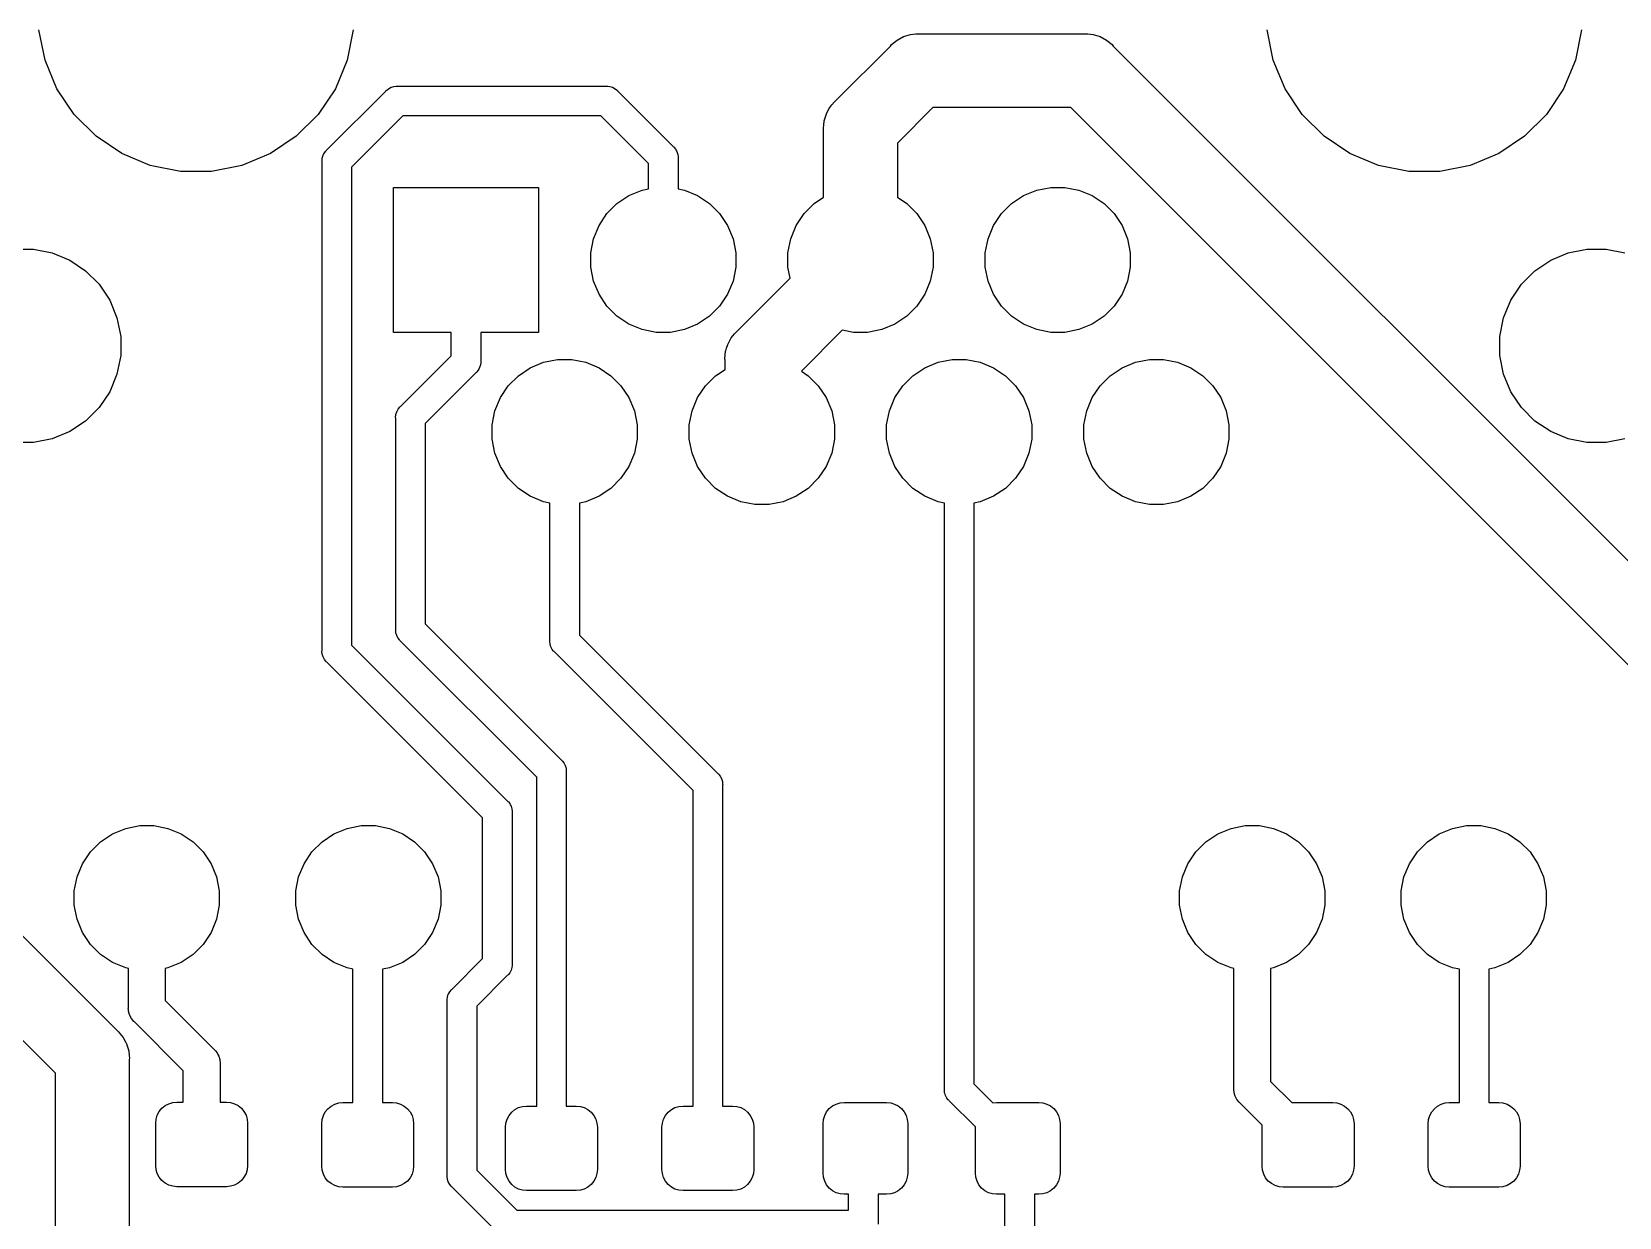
# Model space of a CAD drawing. Extents: x -66 to 211, y -177 to 13.
# Drawn here: x 104.25 to 120.66, y -11.37 to 0.89 of the extents above; entities that cross this region are included whole.
import ezdxf

# ---------------------------------------------------------------- set-up
doc = ezdxf.new("R2010")
doc.units = 0
doc.layers.add('BLACK', color=7, linetype='CONTINUOUS')

msp = doc.modelspace()

# ---------------------------------------------------------------- linework, layer by layer
at = {"layer": 'BLACK', "linetype": 'CONTINUOUS'}
for p, q in [((104.385, 0.60081), (104.322, 0.91475)), ((107.572, 0.91475), (107.51, 0.60081)), ((113.196, 0.80854), (113.262, 0.84392)), ((113.262, 0.84392), (113.334, 0.86571)), ((113.334, 0.86571), (113.39, 0.87122)), ((113.39, 0.87122), (113.408, 0.87306)), ((113.39, 0.87122), (113.39, 0.87122)), ((113.408, 0.87306), (113.427, 0.87122)), ((113.427, 0.87122), (115.13, 0.87122)), ((115.13, 0.87122), (115.148, 0.87306)), ((115.148, 0.87306), (115.167, 0.87122)), ((115.167, 0.87122), (115.167, 0.87122)), ((115.167, 0.87122), (115.223, 0.86571)), ((115.223, 0.86571), (115.295, 0.84392)), ((115.295, 0.84392), (115.361, 0.80854)), ((117.085, 0.60081), (117.022, 0.91475)), ((120.272, 0.91475), (120.21, 0.60081)), ((112.561, 0.18181), (113.126, 0.74639)), ((113.126, 0.74639), (113.138, 0.76093)), ((113.138, 0.76093), (113.169, 0.7869)), ((113.169, 0.7869), (113.196, 0.80854)), ((115.361, 0.80854), (115.419, 0.76093)), ((115.419, 0.76093), (115.431, 0.74639)), ((115.431, 0.74639), (122.148, -5.97084)), ((104.507, 0.30507), (104.385, 0.60081)), ((107.51, 0.60081), (107.387, 0.30507)), ((117.207, 0.30507), (117.085, 0.60081)), ((120.21, 0.60081), (120.087, 0.30507)), ((107.991, 0.32799), (108.014, 0.3302)), ((108.014, 0.3302), (108.021, 0.33094)), ((108.014, 0.3302), (108.014, 0.3302)), ((108.021, 0.33094), (108.029, 0.3302)), ((108.029, 0.3302), (110.188, 0.3302)), ((110.188, 0.3302), (110.195, 0.33094)), ((110.195, 0.33094), (110.203, 0.3302)), ((110.203, 0.3302), (110.203, 0.3302)), ((110.203, 0.3302), (110.225, 0.32799)), ((104.685, 0.03892), (104.507, 0.30507)), ((107.387, 0.30507), (107.21, 0.03892)), ((107.299, -0.32891), (107.908, 0.28028)), ((107.908, 0.28028), (107.913, 0.28608)), ((107.913, 0.28608), (107.919, 0.29085)), ((107.919, 0.29085), (107.936, 0.30513)), ((107.919, 0.29085), (107.919, 0.29085)), ((107.936, 0.30513), (107.963, 0.31928)), ((107.963, 0.31928), (107.969, 0.32125)), ((107.969, 0.32125), (107.991, 0.32799)), ((110.225, 0.32799), (110.254, 0.31928)), ((110.254, 0.31928), (110.28, 0.30513)), ((110.28, 0.30513), (110.303, 0.28608)), ((110.303, 0.28608), (110.308, 0.28027)), ((110.308, 0.28027), (110.88, -0.29149)), ((112.52, 0.13716), (112.547, 0.16987)), ((112.547, 0.16987), (112.561, 0.18181)), ((117.385, 0.03892), (117.207, 0.30507)), ((120.087, 0.30507), (119.91, 0.03892)), ((104.912, -0.18742), (104.685, 0.03892)), ((107.21, 0.03892), (106.983, -0.18742)), ((108.084, 0.0254), (107.554, -0.50509)), ((110.132, 0.0254), (108.084, 0.0254)), ((110.625, -0.46767), (110.132, 0.0254)), ((112.442, -0.02615), (112.464, 0.04567)), ((112.464, 0.04567), (112.491, 0.09728)), ((112.491, 0.09728), (112.499, 0.11186)), ((112.499, 0.11186), (112.52, 0.13716)), ((113.566, 0.10922), (113.198, -0.25865)), ((114.991, 0.10922), (113.566, 0.10922)), ((121.511, -6.41129), (114.991, 0.10922)), ((117.612, -0.18742), (117.385, 0.03892)), ((119.91, 0.03892), (119.683, -0.18742)), ((112.435, -0.10084), (112.437, -0.07384)), ((112.436, -0.11955), (112.435, -0.10084)), ((112.436, -0.81776), (112.436, -0.11955)), ((112.437, -0.07384), (112.442, -0.02615)), ((105.178, -0.36526), (104.912, -0.18742)), ((106.983, -0.18742), (106.717, -0.36526)), ((110.88, -0.29149), (110.886, -0.29626)), ((110.886, -0.29626), (110.89, -0.30207)), ((110.89, -0.30207), (110.89, -0.30207)), ((110.89, -0.30207), (110.905, -0.31946)), ((110.905, -0.31946), (110.909, -0.32784)), ((110.909, -0.32784), (110.919, -0.34594)), ((113.198, -0.25865), (113.198, -0.81776)), ((117.878, -0.36526), (117.612, -0.18742)), ((119.683, -0.18742), (119.417, -0.36526)), ((105.473, -0.48775), (105.178, -0.36526)), ((105.787, -0.5502), (105.473, -0.48775)), ((106.421, -0.48775), (106.107, -0.5502)), ((106.717, -0.36526), (106.421, -0.48775)), ((107.248, -0.44196), (107.249, -0.43449)), ((107.249, -0.44943), (107.248, -0.44196)), ((107.249, -0.43448), (107.251, -0.41208)), ((107.249, -0.43449), (107.249, -0.43448)), ((107.249, -5.50432), (107.249, -0.44943)), ((107.251, -0.41208), (107.26, -0.38336)), ((107.26, -0.38336), (107.265, -0.37466)), ((107.265, -0.37466), (107.274, -0.35688)), ((107.274, -0.35688), (107.288, -0.33949)), ((107.288, -0.33949), (107.293, -0.33368)), ((107.288, -0.33949), (107.288, -0.33949)), ((107.293, -0.33368), (107.299, -0.32891)), ((110.625, -0.73082), (110.625, -0.46767)), ((110.919, -0.34594), (110.928, -0.37466)), ((110.928, -0.37466), (110.93, -0.39706)), ((110.93, -0.39706), (110.93, -0.39707)), ((110.93, -0.39707), (110.931, -0.40454)), ((110.931, -0.40454), (110.93, -0.41201)), ((110.93, -0.41201), (110.93, -0.73082)), ((118.173, -0.48775), (117.878, -0.36526)), ((118.487, -0.5502), (118.173, -0.48775)), ((119.121, -0.48775), (118.807, -0.5502)), ((119.417, -0.36526), (119.121, -0.48775)), ((106.107, -0.5502), (105.787, -0.5502)), ((107.554, -0.50509), (107.554, -5.44867)), ((118.807, -0.5502), (118.487, -0.5502)), ((107.987, -2.2152), (107.987, -0.7152)), ((107.987, -0.7152), (109.487, -0.7152)), ((109.487, -0.7152), (109.487, -2.2152)), ((110.299, -0.88264), (110.422, -0.80056)), ((110.422, -0.80056), (110.559, -0.74402)), ((110.559, -0.74402), (110.625, -0.73082)), ((110.93, -0.73082), (110.996, -0.74402)), ((110.996, -0.74402), (111.133, -0.80056)), ((111.133, -0.80056), (111.255, -0.88264)), ((112.339, -0.88264), (112.436, -0.81776)), ((113.198, -0.81776), (113.295, -0.88264)), ((114.379, -0.88264), (114.502, -0.80056)), ((114.502, -0.80056), (114.639, -0.74402)), ((114.639, -0.74402), (114.784, -0.7152)), ((114.784, -0.7152), (114.931, -0.7152)), ((114.931, -0.7152), (115.076, -0.74402)), ((115.076, -0.74402), (115.213, -0.80056)), ((115.213, -0.80056), (115.335, -0.88264)), ((110.195, -0.9871), (110.299, -0.88264)), ((111.255, -0.88264), (111.36, -0.9871)), ((112.235, -0.9871), (112.339, -0.88264)), ((113.295, -0.88264), (113.4, -0.9871)), ((114.275, -0.9871), (114.379, -0.88264)), ((115.335, -0.88264), (115.44, -0.9871)), ((110.056, -1.24643), (110.113, -1.10994)), ((110.113, -1.10994), (110.195, -0.9871)), ((111.36, -0.9871), (111.442, -1.10994)), ((111.442, -1.10994), (111.499, -1.24643)), ((112.096, -1.24643), (112.153, -1.10994)), ((112.153, -1.10994), (112.235, -0.9871)), ((113.4, -0.9871), (113.482, -1.10994)), ((113.482, -1.10994), (113.539, -1.24643)), ((114.136, -1.24643), (114.193, -1.10994)), ((114.193, -1.10994), (114.275, -0.9871)), ((115.44, -0.9871), (115.522, -1.10994)), ((115.522, -1.10994), (115.579, -1.24643)), ((110.027, -1.39133), (110.056, -1.24643)), ((111.499, -1.24643), (111.527, -1.39133)), ((112.067, -1.39133), (112.096, -1.24643)), ((113.539, -1.24643), (113.567, -1.39133)), ((114.107, -1.39133), (114.136, -1.24643)), ((115.579, -1.24643), (115.607, -1.39133)), ((104.069, -1.3552), (104.266, -1.3552)), ((104.266, -1.3552), (104.459, -1.39363)), ((104.459, -1.39363), (104.641, -1.46901)), ((104.641, -1.46901), (104.805, -1.57845)), ((110.027, -1.53907), (110.027, -1.39133)), ((111.527, -1.39133), (111.527, -1.53907)), ((112.067, -1.53907), (112.067, -1.39133)), ((113.567, -1.39133), (113.567, -1.53907)), ((114.107, -1.53907), (114.107, -1.39133)), ((115.607, -1.39133), (115.607, -1.53907)), ((119.79, -1.57845), (119.954, -1.46901)), ((119.954, -1.46901), (120.136, -1.39363)), ((120.136, -1.39363), (120.329, -1.3552)), ((120.329, -1.3552), (120.526, -1.3552)), ((120.526, -1.3552), (120.719, -1.39363)), ((104.805, -1.57845), (104.944, -1.71774)), ((110.056, -1.68397), (110.027, -1.53907)), ((111.527, -1.53907), (111.499, -1.68397)), ((112.09, -1.6536), (112.067, -1.53907)), ((113.567, -1.53907), (113.539, -1.68397)), ((114.136, -1.68397), (114.107, -1.53907)), ((115.607, -1.53907), (115.579, -1.68397)), ((119.651, -1.71774), (119.79, -1.57845)), ((104.944, -1.71774), (105.054, -1.88152)), ((110.113, -1.82046), (110.056, -1.68397)), ((111.499, -1.68397), (111.442, -1.82046)), ((111.541, -2.20256), (112.09, -1.6536)), ((113.539, -1.68397), (113.482, -1.82046)), ((114.193, -1.82046), (114.136, -1.68397)), ((115.579, -1.68397), (115.522, -1.82046)), ((119.541, -1.88152), (119.651, -1.71774)), ((105.054, -1.88152), (105.129, -2.06351)), ((110.195, -1.9433), (110.113, -1.82046)), ((110.299, -2.04776), (110.195, -1.9433)), ((111.36, -1.9433), (111.255, -2.04776)), ((111.442, -1.82046), (111.36, -1.9433)), ((113.4, -1.9433), (113.295, -2.04776)), ((113.482, -1.82046), (113.4, -1.9433)), ((114.275, -1.9433), (114.193, -1.82046)), ((114.379, -2.04776), (114.275, -1.9433)), ((115.44, -1.9433), (115.335, -2.04776)), ((115.522, -1.82046), (115.44, -1.9433)), ((119.466, -2.06351), (119.541, -1.88152)), ((105.129, -2.06351), (105.167, -2.25671)), ((110.422, -2.12984), (110.299, -2.04776)), ((110.559, -2.18638), (110.422, -2.12984)), ((111.133, -2.12984), (110.996, -2.18638)), ((111.255, -2.04776), (111.133, -2.12984)), ((113.173, -2.12984), (113.036, -2.18638)), ((113.295, -2.04776), (113.173, -2.12984)), ((114.502, -2.12984), (114.379, -2.04776)), ((114.639, -2.18638), (114.502, -2.12984)), ((115.213, -2.12984), (115.076, -2.18638)), ((115.335, -2.04776), (115.213, -2.12984)), ((119.427, -2.25671), (119.466, -2.06351)), ((105.167, -2.25671), (105.167, -2.45369)), ((108.585, -2.2152), (107.987, -2.2152)), ((108.585, -2.45687), (108.585, -2.2152)), ((109.487, -2.2152), (108.89, -2.2152)), ((108.89, -2.2152), (108.89, -2.51253)), ((110.704, -2.2152), (110.559, -2.18638)), ((110.851, -2.2152), (110.704, -2.2152)), ((110.996, -2.18638), (110.851, -2.2152)), ((111.444, -2.33869), (111.479, -2.2725)), ((111.479, -2.2725), (111.515, -2.22903)), ((111.515, -2.22903), (111.527, -2.21449)), ((111.527, -2.21449), (111.541, -2.20256)), ((112.629, -2.19242), (112.206, -2.61589)), ((112.744, -2.2152), (112.629, -2.19242)), ((112.891, -2.2152), (112.744, -2.2152)), ((113.036, -2.18638), (112.891, -2.2152)), ((114.784, -2.2152), (114.639, -2.18638)), ((114.931, -2.2152), (114.784, -2.2152)), ((115.076, -2.18638), (114.931, -2.2152)), ((119.427, -2.45369), (119.427, -2.25671)), ((105.167, -2.45369), (105.129, -2.64689)), ((108.061, -2.98099), (108.585, -2.45687)), ((111.415, -2.4852), (111.422, -2.41051)), ((111.422, -2.41051), (111.423, -2.40695)), ((111.423, -2.40695), (111.432, -2.37852)), ((111.432, -2.37852), (111.444, -2.33869)), ((119.466, -2.64689), (119.427, -2.45369)), ((108.85, -2.62247), (108.846, -2.62828)), ((108.865, -2.60508), (108.85, -2.62247)), ((108.87, -2.59586), (108.865, -2.60508)), ((108.879, -2.5786), (108.87, -2.59586)), ((108.888, -2.54988), (108.879, -2.5786)), ((108.89, -2.52748), (108.888, -2.54988)), ((108.89, -2.51253), (108.891, -2.52)), ((108.891, -2.52), (108.89, -2.52747)), ((108.89, -2.52747), (108.89, -2.52748)), ((109.279, -2.66264), (109.402, -2.58056)), ((109.402, -2.58056), (109.539, -2.52402)), ((109.539, -2.52402), (109.684, -2.4952)), ((109.684, -2.4952), (109.831, -2.4952)), ((109.831, -2.4952), (109.976, -2.52402)), ((109.976, -2.52402), (110.113, -2.58056)), ((110.113, -2.58056), (110.235, -2.66264)), ((111.319, -2.66264), (111.416, -2.59776)), ((111.416, -2.50392), (111.415, -2.4852)), ((111.416, -2.59776), (111.416, -2.50392)), ((112.206, -2.61589), (112.275, -2.66264)), ((113.359, -2.66264), (113.482, -2.58056)), ((113.482, -2.58056), (113.619, -2.52402)), ((113.619, -2.52402), (113.764, -2.4952)), ((113.764, -2.4952), (113.911, -2.4952)), ((113.911, -2.4952), (114.056, -2.52402)), ((114.056, -2.52402), (114.193, -2.58056)), ((114.193, -2.58056), (114.315, -2.66264)), ((115.399, -2.66264), (115.522, -2.58056)), ((115.522, -2.58056), (115.659, -2.52402)), ((115.659, -2.52402), (115.804, -2.4952)), ((115.804, -2.4952), (115.951, -2.4952)), ((115.951, -2.4952), (116.096, -2.52402)), ((116.096, -2.52402), (116.233, -2.58056)), ((116.233, -2.58056), (116.355, -2.66264)), ((105.129, -2.64689), (105.054, -2.82888)), ((108.84, -2.63305), (108.316, -3.15717)), ((108.846, -2.62828), (108.84, -2.63305)), ((109.093, -2.88994), (109.175, -2.7671)), ((109.175, -2.7671), (109.279, -2.66264)), ((110.235, -2.66264), (110.34, -2.7671)), ((110.34, -2.7671), (110.422, -2.88994)), ((111.133, -2.88994), (111.215, -2.7671)), ((111.215, -2.7671), (111.319, -2.66264)), ((112.275, -2.66264), (112.38, -2.7671)), ((112.38, -2.7671), (112.462, -2.88994)), ((113.173, -2.88994), (113.255, -2.7671)), ((113.255, -2.7671), (113.359, -2.66264)), ((114.315, -2.66264), (114.42, -2.7671)), ((114.42, -2.7671), (114.502, -2.88994)), ((115.213, -2.88994), (115.295, -2.7671)), ((115.295, -2.7671), (115.399, -2.66264)), ((116.355, -2.66264), (116.46, -2.7671)), ((116.46, -2.7671), (116.542, -2.88994)), ((119.541, -2.82888), (119.466, -2.64689)), ((105.054, -2.82888), (104.944, -2.99266)), ((109.036, -3.02643), (109.093, -2.88994)), ((110.422, -2.88994), (110.479, -3.02643)), ((111.076, -3.02643), (111.133, -2.88994)), ((112.462, -2.88994), (112.519, -3.02643)), ((113.116, -3.02643), (113.173, -2.88994)), ((114.502, -2.88994), (114.559, -3.02643)), ((115.156, -3.02643), (115.213, -2.88994)), ((116.542, -2.88994), (116.599, -3.02643)), ((119.651, -2.99266), (119.541, -2.82888)), ((104.944, -2.99266), (104.805, -3.13195)), ((108.01, -3.09404), (108.013, -3.06417)), ((108.011, -3.10152), (108.01, -3.09404)), ((108.011, -5.28589), (108.011, -3.10152)), ((108.013, -3.06417), (108.022, -3.03544)), ((108.022, -3.03544), (108.036, -3.00896)), ((108.036, -3.00896), (108.05, -2.99157)), ((108.05, -2.99156), (108.055, -2.98576)), ((108.05, -2.99157), (108.05, -2.99156)), ((108.055, -2.98576), (108.061, -2.98099)), ((109.007, -3.17133), (109.036, -3.02643)), ((110.479, -3.02643), (110.507, -3.17133)), ((111.047, -3.17133), (111.076, -3.02643)), ((112.519, -3.02643), (112.547, -3.17133)), ((113.087, -3.17133), (113.116, -3.02643)), ((114.559, -3.02643), (114.587, -3.17133)), ((115.127, -3.17133), (115.156, -3.02643)), ((116.599, -3.02643), (116.627, -3.17133)), ((119.79, -3.13195), (119.651, -2.99266)), ((104.641, -3.24139), (104.459, -3.31677)), ((104.805, -3.13195), (104.641, -3.24139)), ((108.316, -3.15717), (108.316, -5.23023)), ((109.007, -3.31907), (109.007, -3.17133)), ((110.507, -3.17133), (110.507, -3.31907)), ((111.047, -3.31907), (111.047, -3.17133)), ((112.547, -3.17133), (112.547, -3.31907)), ((113.087, -3.31907), (113.087, -3.17133)), ((114.587, -3.17133), (114.587, -3.31907)), ((115.127, -3.31907), (115.127, -3.17133)), ((116.627, -3.17133), (116.627, -3.31907)), ((119.954, -3.24139), (119.79, -3.13195)), ((120.136, -3.31677), (119.954, -3.24139)), ((104.266, -3.3552), (104.069, -3.3552)), ((104.459, -3.31677), (104.266, -3.3552)), ((109.036, -3.46397), (109.007, -3.31907)), ((110.507, -3.31907), (110.479, -3.46397)), ((111.076, -3.46397), (111.047, -3.31907)), ((112.547, -3.31907), (112.519, -3.46397)), ((113.116, -3.46397), (113.087, -3.31907)), ((114.587, -3.31907), (114.559, -3.46397)), ((115.156, -3.46397), (115.127, -3.31907)), ((116.627, -3.31907), (116.599, -3.46397)), ((120.329, -3.3552), (120.136, -3.31677)), ((120.526, -3.3552), (120.329, -3.3552)), ((120.719, -3.31677), (120.526, -3.3552)), ((109.093, -3.60046), (109.036, -3.46397)), ((109.175, -3.7233), (109.093, -3.60046)), ((110.422, -3.60046), (110.34, -3.7233)), ((110.479, -3.46397), (110.422, -3.60046)), ((111.133, -3.60046), (111.076, -3.46397)), ((111.215, -3.7233), (111.133, -3.60046)), ((112.462, -3.60046), (112.38, -3.7233)), ((112.519, -3.46397), (112.462, -3.60046)), ((113.173, -3.60046), (113.116, -3.46397)), ((113.255, -3.7233), (113.173, -3.60046)), ((114.502, -3.60046), (114.42, -3.7233)), ((114.559, -3.46397), (114.502, -3.60046)), ((115.213, -3.60046), (115.156, -3.46397)), ((115.295, -3.7233), (115.213, -3.60046)), ((116.542, -3.60046), (116.46, -3.7233)), ((116.599, -3.46397), (116.542, -3.60046)), ((109.279, -3.82776), (109.175, -3.7233)), ((110.34, -3.7233), (110.235, -3.82776)), ((111.319, -3.82776), (111.215, -3.7233)), ((112.38, -3.7233), (112.275, -3.82776)), ((113.359, -3.82776), (113.255, -3.7233)), ((114.42, -3.7233), (114.315, -3.82776)), ((115.399, -3.82776), (115.295, -3.7233)), ((116.46, -3.7233), (116.355, -3.82776)), ((109.402, -3.90984), (109.279, -3.82776)), ((109.539, -3.96638), (109.402, -3.90984)), ((110.113, -3.90984), (109.976, -3.96638)), ((110.235, -3.82776), (110.113, -3.90984)), ((111.442, -3.90984), (111.319, -3.82776)), ((111.579, -3.96638), (111.442, -3.90984)), ((112.153, -3.90984), (112.016, -3.96638)), ((112.275, -3.82776), (112.153, -3.90984)), ((113.482, -3.90984), (113.359, -3.82776)), ((113.619, -3.96638), (113.482, -3.90984)), ((114.193, -3.90984), (114.056, -3.96638)), ((114.315, -3.82776), (114.193, -3.90984)), ((115.522, -3.90984), (115.399, -3.82776)), ((115.659, -3.96638), (115.522, -3.90984)), ((116.233, -3.90984), (116.096, -3.96638)), ((116.355, -3.82776), (116.233, -3.90984)), ((109.605, -3.97958), (109.539, -3.96638)), ((109.605, -5.39994), (109.605, -3.97958)), ((109.976, -3.96638), (109.91, -3.97958)), ((109.91, -3.97958), (109.91, -5.3443)), ((111.724, -3.9952), (111.579, -3.96638)), ((111.871, -3.9952), (111.724, -3.9952)), ((112.016, -3.96638), (111.871, -3.9952)), ((113.685, -3.97958), (113.619, -3.96638)), ((113.685, -10.0402), (113.685, -3.97958)), ((114.056, -3.96638), (113.99, -3.97958)), ((113.99, -3.97958), (113.99, -9.98459)), ((115.804, -3.9952), (115.659, -3.96638)), ((115.951, -3.9952), (115.804, -3.9952)), ((116.096, -3.96638), (115.951, -3.9952)), ((108.316, -5.23023), (109.724, -6.63827)), ((108.01, -5.29336), (108.011, -5.28589)), ((108.011, -5.30083), (108.01, -5.29336)), ((108.011, -5.30084), (108.011, -5.30083)), ((108.013, -5.32323), (108.011, -5.30084)), ((108.021, -5.34882), (108.013, -5.32323)), ((108.022, -5.35196), (108.021, -5.34882)), ((108.036, -5.37844), (108.022, -5.35196)), ((108.05, -5.39583), (108.036, -5.37844)), ((108.055, -5.40164), (108.05, -5.39583)), ((108.05, -5.39583), (108.05, -5.39583)), ((108.061, -5.40641), (108.055, -5.40164)), ((109.469, -6.81445), (108.061, -5.40641)), ((109.604, -5.40743), (109.605, -5.39994)), ((109.605, -5.41491), (109.604, -5.40743)), ((109.607, -5.43484), (109.605, -5.41491)), ((109.91, -5.3443), (111.341, -6.77543)), ((107.248, -5.5118), (107.249, -5.50432)), ((107.251, -5.54167), (107.248, -5.5118)), ((107.26, -5.5704), (107.251, -5.54167)), ((107.274, -5.59688), (107.26, -5.5704)), ((107.554, -5.44867), (109.165, -7.05991)), ((109.607, -5.4373), (109.607, -5.43484)), ((109.616, -5.46603), (109.607, -5.4373)), ((109.63, -5.4925), (109.616, -5.46603)), ((109.644, -5.5099), (109.63, -5.4925)), ((109.649, -5.51571), (109.644, -5.5099)), ((109.644, -5.5099), (109.644, -5.5099)), ((109.655, -5.52048), (109.649, -5.51571)), ((111.086, -6.95161), (109.655, -5.52048)), ((107.288, -5.61427), (107.274, -5.59688)), ((107.288, -5.61428), (107.288, -5.61427)), ((107.293, -5.62008), (107.288, -5.61428)), ((107.299, -5.62485), (107.293, -5.62008)), ((108.91, -7.23609), (107.299, -5.62485)), ((101.535, -5.83983), (105.13, -9.4354)), ((104.493, -9.87586), (101.094, -6.477)), ((109.724, -6.63827), (109.73, -6.64304)), ((109.73, -6.64304), (109.734, -6.64885)), ((109.734, -6.64885), (109.734, -6.64885)), ((109.734, -6.64885), (109.749, -6.66624)), ((109.749, -6.66624), (109.763, -6.69272)), ((109.763, -6.69272), (109.772, -6.72144)), ((109.772, -6.72144), (109.774, -6.74384)), ((109.469, -10.2151), (109.469, -6.81445)), ((109.774, -6.74384), (109.774, -6.74385)), ((109.774, -6.74385), (109.774, -6.75132)), ((109.774, -6.75132), (109.774, -6.75879)), ((109.774, -6.75879), (109.774, -10.2151)), ((111.341, -6.77543), (111.347, -6.7802)), ((111.347, -6.7802), (111.352, -6.78601)), ((111.352, -6.78601), (111.352, -6.78601)), ((111.352, -6.78601), (111.366, -6.8034)), ((111.366, -6.8034), (111.366, -6.8034)), ((111.366, -6.8034), (111.38, -6.82988)), ((111.38, -6.82988), (111.389, -6.8586)), ((111.389, -6.8586), (111.391, -6.881)), ((111.391, -6.881), (111.391, -6.88101)), ((111.391, -6.88101), (111.392, -6.88848)), ((111.392, -6.88848), (111.391, -6.89595)), ((111.086, -10.2151), (111.086, -6.95161)), ((111.391, -6.89595), (111.391, -10.2151)), ((109.165, -7.05991), (109.171, -7.06468)), ((109.171, -7.06468), (109.176, -7.07048)), ((109.176, -7.07048), (109.176, -7.07049)), ((109.176, -7.07049), (109.19, -7.08788)), ((109.19, -7.08788), (109.196, -7.1)), ((109.196, -7.1), (109.204, -7.11436)), ((109.204, -7.11436), (109.213, -7.14308)), ((109.213, -7.14308), (109.215, -7.16548)), ((109.215, -7.16548), (109.215, -7.16548)), ((109.215, -7.16548), (109.216, -7.17296)), ((109.216, -7.17296), (109.215, -7.18043)), ((109.215, -7.18043), (109.215, -8.74537)), ((105.082, -7.40056), (105.219, -7.34402)), ((105.219, -7.34402), (105.364, -7.3152)), ((105.364, -7.3152), (105.511, -7.3152)), ((105.511, -7.3152), (105.656, -7.34402)), ((105.656, -7.34402), (105.793, -7.40056)), ((107.372, -7.40056), (107.509, -7.34402)), ((107.509, -7.34402), (107.654, -7.3152)), ((107.654, -7.3152), (107.801, -7.3152)), ((107.801, -7.3152), (107.946, -7.34402)), ((107.946, -7.34402), (108.083, -7.40056)), ((108.91, -8.68971), (108.91, -7.23609)), ((116.512, -7.40056), (116.649, -7.34402)), ((116.649, -7.34402), (116.794, -7.3152)), ((116.794, -7.3152), (116.941, -7.3152)), ((116.941, -7.3152), (117.086, -7.34402)), ((117.086, -7.34402), (117.223, -7.40056)), ((118.802, -7.40056), (118.939, -7.34402)), ((118.939, -7.34402), (119.084, -7.3152)), ((119.084, -7.3152), (119.231, -7.3152)), ((119.231, -7.3152), (119.376, -7.34402)), ((119.376, -7.34402), (119.513, -7.40056)), ((104.855, -7.5871), (104.959, -7.48264)), ((104.959, -7.48264), (105.082, -7.40056)), ((105.793, -7.40056), (105.915, -7.48264)), ((105.915, -7.48264), (106.02, -7.5871)), ((107.145, -7.5871), (107.249, -7.48264)), ((107.249, -7.48264), (107.372, -7.40056)), ((108.083, -7.40056), (108.205, -7.48264)), ((108.205, -7.48264), (108.31, -7.5871)), ((116.285, -7.5871), (116.389, -7.48264)), ((116.389, -7.48264), (116.512, -7.40056)), ((117.223, -7.40056), (117.345, -7.48264)), ((117.345, -7.48264), (117.45, -7.5871)), ((118.575, -7.5871), (118.679, -7.48264)), ((118.679, -7.48264), (118.802, -7.40056)), ((119.513, -7.40056), (119.635, -7.48264)), ((119.635, -7.48264), (119.74, -7.5871)), ((104.716, -7.84643), (104.773, -7.70994)), ((104.773, -7.70994), (104.855, -7.5871)), ((106.02, -7.5871), (106.102, -7.70994)), ((106.102, -7.70994), (106.159, -7.84643)), ((107.006, -7.84643), (107.063, -7.70994)), ((107.063, -7.70994), (107.145, -7.5871)), ((108.31, -7.5871), (108.392, -7.70994)), ((108.392, -7.70994), (108.449, -7.84643)), ((116.146, -7.84643), (116.203, -7.70994)), ((116.203, -7.70994), (116.285, -7.5871)), ((117.45, -7.5871), (117.532, -7.70994)), ((117.532, -7.70994), (117.589, -7.84643)), ((118.436, -7.84643), (118.493, -7.70994)), ((118.493, -7.70994), (118.575, -7.5871)), ((119.74, -7.5871), (119.822, -7.70994)), ((119.822, -7.70994), (119.879, -7.84643)), ((104.687, -7.99133), (104.716, -7.84643)), ((106.159, -7.84643), (106.187, -7.99133)), ((106.977, -7.99133), (107.006, -7.84643)), ((108.449, -7.84643), (108.477, -7.99133)), ((116.117, -7.99133), (116.146, -7.84643)), ((117.589, -7.84643), (117.617, -7.99133)), ((118.407, -7.99133), (118.436, -7.84643)), ((119.879, -7.84643), (119.907, -7.99133)), ((104.687, -8.13907), (104.687, -7.99133)), ((106.187, -7.99133), (106.187, -8.13907)), ((106.977, -8.13907), (106.977, -7.99133)), ((108.477, -7.99133), (108.477, -8.13907)), ((116.117, -8.13907), (116.117, -7.99133)), ((117.617, -7.99133), (117.617, -8.13907)), ((118.407, -8.13907), (118.407, -7.99133)), ((119.907, -7.99133), (119.907, -8.13907)), ((104.716, -8.28397), (104.687, -8.13907)), ((106.187, -8.13907), (106.159, -8.28397)), ((107.006, -8.28397), (106.977, -8.13907)), ((108.477, -8.13907), (108.449, -8.28397)), ((116.146, -8.28397), (116.117, -8.13907)), ((117.617, -8.13907), (117.589, -8.28397)), ((118.436, -8.28397), (118.407, -8.13907)), ((119.907, -8.13907), (119.879, -8.28397)), ((104.773, -8.42046), (104.716, -8.28397)), ((106.159, -8.28397), (106.102, -8.42046)), ((107.063, -8.42046), (107.006, -8.28397)), ((108.449, -8.28397), (108.392, -8.42046)), ((116.203, -8.42046), (116.146, -8.28397)), ((117.589, -8.28397), (117.532, -8.42046)), ((118.493, -8.42046), (118.436, -8.28397)), ((119.879, -8.28397), (119.822, -8.42046)), ((104.855, -8.5433), (104.773, -8.42046)), ((106.102, -8.42046), (106.02, -8.5433)), ((107.145, -8.5433), (107.063, -8.42046)), ((108.392, -8.42046), (108.31, -8.5433)), ((116.285, -8.5433), (116.203, -8.42046)), ((117.532, -8.42046), (117.45, -8.5433)), ((118.575, -8.5433), (118.493, -8.42046)), ((119.822, -8.42046), (119.74, -8.5433)), ((104.959, -8.64776), (104.855, -8.5433)), ((105.082, -8.72984), (104.959, -8.64776)), ((105.915, -8.64776), (105.793, -8.72984)), ((106.02, -8.5433), (105.915, -8.64776)), ((107.249, -8.64776), (107.145, -8.5433)), ((107.372, -8.72984), (107.249, -8.64776)), ((108.205, -8.64776), (108.083, -8.72984)), ((108.31, -8.5433), (108.205, -8.64776)), ((108.594, -9.00555), (108.91, -8.68971)), ((116.389, -8.64776), (116.285, -8.5433)), ((116.512, -8.72984), (116.389, -8.64776)), ((117.345, -8.64776), (117.223, -8.72984)), ((117.45, -8.5433), (117.345, -8.64776)), ((118.679, -8.64776), (118.575, -8.5433)), ((118.802, -8.72984), (118.679, -8.64776)), ((119.635, -8.64776), (119.513, -8.72984)), ((119.74, -8.5433), (119.635, -8.64776)), ((105.219, -8.78638), (105.082, -8.72984)), ((105.247, -8.792), (105.219, -8.78638)), ((105.247, -9.19508), (105.247, -8.792)), ((105.656, -8.78638), (105.628, -8.792)), ((105.628, -8.792), (105.628, -9.12551)), ((105.793, -8.72984), (105.656, -8.78638)), ((107.509, -8.78638), (107.372, -8.72984)), ((107.569, -8.79839), (107.509, -8.78638)), ((107.569, -10.1796), (107.569, -8.79839)), ((107.946, -8.78638), (107.874, -8.80077)), ((107.874, -8.80077), (107.874, -10.1796)), ((108.083, -8.72984), (107.946, -8.78638)), ((109.171, -8.86112), (109.165, -8.86589)), ((109.176, -8.85531), (109.171, -8.86112)), ((109.19, -8.83792), (109.176, -8.85531)), ((109.204, -8.81144), (109.19, -8.83792)), ((109.213, -8.78272), (109.204, -8.81144)), ((109.215, -8.76032), (109.213, -8.78272)), ((109.215, -8.74537), (109.216, -8.75284)), ((109.216, -8.75284), (109.215, -8.76031)), ((109.215, -8.76031), (109.215, -8.76032)), ((116.649, -8.78638), (116.512, -8.72984)), ((116.677, -8.792), (116.649, -8.78638)), ((116.677, -10.0306), (116.677, -8.792)), ((117.086, -8.78638), (117.058, -8.792)), ((117.058, -8.792), (117.058, -9.96107)), ((117.223, -8.72984), (117.086, -8.78638)), ((118.939, -8.78638), (118.802, -8.72984)), ((119.009, -8.80041), (118.939, -8.78638)), ((119.009, -10.1796), (119.009, -8.80041)), ((119.376, -8.78638), (119.314, -8.79875)), ((119.314, -8.79875), (119.314, -10.1796)), ((119.513, -8.72984), (119.376, -8.78638)), ((108.569, -9.03352), (108.584, -9.01613)), ((108.584, -9.01613), (108.588, -9.01032)), ((108.584, -9.01613), (108.584, -9.01613)), ((108.588, -9.01032), (108.594, -9.00555)), ((109.165, -8.86589), (108.849, -9.18173)), ((105.628, -9.12551), (106.132, -9.63007)), ((108.544, -9.11112), (108.547, -9.08873)), ((108.544, -9.11113), (108.544, -9.11112)), ((108.544, -9.1186), (108.544, -9.11113)), ((108.544, -9.12607), (108.544, -9.1186)), ((108.544, -10.9325), (108.544, -9.12607)), ((108.547, -9.08873), (108.555, -9.06)), ((108.555, -9.06), (108.56, -9.05103)), ((108.56, -9.05103), (108.569, -9.03352)), ((108.849, -9.18173), (108.849, -10.8769)), ((105.246, -9.20442), (105.247, -9.19508)), ((105.247, -9.21376), (105.246, -9.20442)), ((105.247, -9.21377), (105.247, -9.21376)), ((105.249, -9.23797), (105.247, -9.21377)), ((105.25, -9.24176), (105.249, -9.23797)), ((105.251, -9.24753), (105.25, -9.24176)), ((105.261, -9.27767), (105.251, -9.24753)), ((105.278, -9.31077), (105.261, -9.27767)), ((105.302, -9.33977), (105.278, -9.31077)), ((105.309, -9.34574), (105.302, -9.33977)), ((105.814, -9.85029), (105.309, -9.34574)), ((105.13, -9.4354), (105.145, -9.44733)), ((105.145, -9.44733), (105.16, -9.46576)), ((105.16, -9.46576), (105.192, -9.50534)), ((105.192, -9.50534), (105.218, -9.55291)), ((105.218, -9.55291), (105.228, -9.57153)), ((105.228, -9.57153), (105.25, -9.64335)), ((105.25, -9.64335), (105.255, -9.69477)), ((106.132, -9.63007), (106.14, -9.63603)), ((106.14, -9.63603), (106.146, -9.64329)), ((106.146, -9.64329), (106.146, -9.64329)), ((106.146, -9.64329), (106.147, -9.6455)), ((106.147, -9.6455), (106.164, -9.66503)), ((106.164, -9.66503), (106.173, -9.68359)), ((106.173, -9.68359), (106.181, -9.69813)), ((105.255, -9.69477), (105.257, -9.71804)), ((105.257, -9.71804), (105.255, -9.73675)), ((105.255, -9.73675), (105.255, -13.3677)), ((106.181, -9.69813), (106.192, -9.73404)), ((106.192, -9.73404), (106.196, -9.77138)), ((106.196, -9.77138), (106.195, -9.78073)), ((106.195, -9.78073), (106.195, -10.1745)), ((104.493, -12.3571), (104.493, -9.87586)), ((105.814, -10.1745), (105.814, -9.85029)), ((113.99, -9.98459), (114.187, -10.1814)), ((117.058, -9.96107), (117.276, -10.1796)), ((105.705, -10.1787), (105.748, -10.1745)), ((105.748, -10.1745), (105.814, -10.1745)), ((106.195, -10.1745), (106.261, -10.1745)), ((106.261, -10.1745), (106.303, -10.1787)), ((113.684, -10.0477), (113.685, -10.0402)), ((113.685, -10.0552), (113.684, -10.0477)), ((113.687, -10.0776), (113.685, -10.0552)), ((113.685, -10.0552), (113.685, -10.0552)), ((113.692, -10.0935), (113.687, -10.0776)), ((113.696, -10.1063), (113.692, -10.0935)), ((113.71, -10.1328), (113.696, -10.1063)), ((113.724, -10.1502), (113.71, -10.1328)), ((113.729, -10.156), (113.724, -10.1502)), ((113.724, -10.1502), (113.724, -10.1502)), ((113.735, -10.1608), (113.729, -10.156)), ((114.005, -10.4308), (113.735, -10.1608)), ((116.676, -10.04), (116.677, -10.0306)), ((116.68, -10.0773), (116.676, -10.04)), ((116.691, -10.1132), (116.68, -10.0773)), ((116.701, -10.1328), (116.691, -10.1132)), ((116.708, -10.1463), (116.701, -10.1328)), ((116.732, -10.1753), (116.708, -10.1463)), ((116.739, -10.1813), (116.732, -10.1753)), ((105.534, -10.3506), (105.546, -10.3096)), ((105.546, -10.3096), (105.566, -10.2717)), ((105.566, -10.2717), (105.593, -10.2386)), ((105.593, -10.2386), (105.627, -10.2114)), ((105.627, -10.2114), (105.664, -10.1912)), ((105.664, -10.1912), (105.705, -10.1787)), ((106.303, -10.1787), (106.344, -10.1912)), ((106.344, -10.1912), (106.382, -10.2114)), ((106.382, -10.2114), (106.415, -10.2386)), ((106.415, -10.2386), (106.442, -10.2717)), ((106.442, -10.2717), (106.463, -10.3096)), ((106.463, -10.3096), (106.475, -10.3506)), ((107.251, -10.3557), (107.263, -10.3146)), ((107.263, -10.3146), (107.283, -10.2768)), ((107.283, -10.2768), (107.31, -10.2437)), ((107.31, -10.2437), (107.344, -10.2165)), ((107.344, -10.2165), (107.381, -10.1963)), ((107.381, -10.1963), (107.422, -10.1838)), ((107.422, -10.1838), (107.465, -10.1796)), ((107.465, -10.1796), (107.569, -10.1796)), ((107.874, -10.1796), (107.978, -10.1796)), ((107.978, -10.1796), (108.02, -10.1838)), ((108.02, -10.1838), (108.061, -10.1963)), ((108.061, -10.1963), (108.099, -10.2165)), ((108.099, -10.2165), (108.132, -10.2437)), ((108.132, -10.2437), (108.16, -10.2768)), ((108.16, -10.2768), (108.18, -10.3146)), ((108.18, -10.3146), (108.192, -10.3557)), ((109.163, -10.3501), (109.183, -10.3123)), ((109.183, -10.3123), (109.21, -10.2791)), ((109.21, -10.2791), (109.244, -10.2519)), ((109.244, -10.2519), (109.281, -10.2317)), ((109.281, -10.2317), (109.322, -10.2193)), ((109.322, -10.2193), (109.365, -10.2151)), ((109.365, -10.2151), (109.469, -10.2151)), ((109.774, -10.2151), (109.878, -10.2151)), ((109.878, -10.2151), (109.92, -10.2193)), ((109.92, -10.2193), (109.961, -10.2317)), ((109.961, -10.2317), (109.999, -10.2519)), ((109.999, -10.2519), (110.032, -10.2791)), ((110.032, -10.2791), (110.059, -10.3123)), ((110.059, -10.3123), (110.08, -10.3501)), ((110.78, -10.3501), (110.8, -10.3123)), ((110.8, -10.3123), (110.828, -10.2791)), ((110.828, -10.2791), (110.861, -10.2519)), ((110.861, -10.2519), (110.898, -10.2317)), ((110.898, -10.2317), (110.94, -10.2193)), ((110.94, -10.2193), (110.982, -10.2151)), ((110.982, -10.2151), (111.086, -10.2151)), ((111.391, -10.2151), (111.495, -10.2151)), ((111.495, -10.2151), (111.537, -10.2193)), ((111.537, -10.2193), (111.578, -10.2317)), ((111.578, -10.2317), (111.616, -10.2519)), ((111.616, -10.2519), (111.649, -10.2791)), ((111.649, -10.2791), (111.677, -10.3123)), ((111.677, -10.3123), (111.697, -10.3501)), ((112.434, -10.3538), (112.447, -10.3128)), ((112.447, -10.3128), (112.467, -10.275)), ((112.467, -10.275), (112.494, -10.2418)), ((112.494, -10.2418), (112.527, -10.2146)), ((112.527, -10.2146), (112.565, -10.1944)), ((112.565, -10.1944), (112.606, -10.182)), ((112.606, -10.182), (112.649, -10.1778)), ((112.649, -10.1778), (113.086, -10.1778)), ((113.086, -10.1778), (113.129, -10.182)), ((113.129, -10.182), (113.17, -10.1944)), ((113.17, -10.1944), (113.208, -10.2146)), ((113.208, -10.2146), (113.241, -10.2418)), ((113.241, -10.2418), (113.268, -10.275)), ((113.268, -10.275), (113.288, -10.3128)), ((113.288, -10.3128), (113.301, -10.3538)), ((114.187, -10.1814), (114.224, -10.1778)), ((114.224, -10.1778), (114.661, -10.1778)), ((114.661, -10.1778), (114.704, -10.182)), ((114.704, -10.182), (114.745, -10.1944)), ((114.745, -10.1944), (114.783, -10.2146)), ((114.783, -10.2146), (114.816, -10.2418)), ((114.816, -10.2418), (114.843, -10.275)), ((114.843, -10.275), (114.863, -10.3128)), ((114.863, -10.3128), (114.876, -10.3538)), ((116.97, -10.4115), (116.739, -10.1813)), ((117.276, -10.1796), (117.701, -10.1796)), ((117.701, -10.1796), (117.743, -10.1838)), ((117.743, -10.1838), (117.784, -10.1963)), ((117.784, -10.1963), (117.822, -10.2165)), ((117.822, -10.2165), (117.855, -10.2437)), ((117.855, -10.2437), (117.883, -10.2768)), ((117.883, -10.2768), (117.903, -10.3146)), ((117.903, -10.3146), (117.915, -10.3557)), ((118.691, -10.3557), (118.703, -10.3146)), ((118.703, -10.3146), (118.723, -10.2768)), ((118.723, -10.2768), (118.751, -10.2437)), ((118.751, -10.2437), (118.784, -10.2165)), ((118.784, -10.2165), (118.822, -10.1963)), ((118.822, -10.1963), (118.863, -10.1838)), ((118.863, -10.1838), (118.905, -10.1796)), ((118.905, -10.1796), (119.009, -10.1796)), ((119.314, -10.1796), (119.418, -10.1796)), ((119.418, -10.1796), (119.46, -10.1838)), ((119.46, -10.1838), (119.502, -10.1963)), ((119.502, -10.1963), (119.539, -10.2165)), ((119.539, -10.2165), (119.572, -10.2437)), ((119.572, -10.2437), (119.6, -10.2768)), ((119.6, -10.2768), (119.62, -10.3146)), ((119.62, -10.3146), (119.632, -10.3557)), ((105.529, -10.3933), (105.534, -10.3506)), ((105.529, -10.8308), (105.529, -10.3933)), ((106.475, -10.3506), (106.479, -10.3933)), ((106.479, -10.3933), (106.479, -10.8308)), ((107.246, -10.3983), (107.251, -10.3557)), ((107.246, -10.8358), (107.246, -10.3983)), ((108.192, -10.3557), (108.196, -10.3983)), ((108.196, -10.3983), (108.196, -10.8358)), ((109.146, -10.4338), (109.151, -10.3911)), ((109.146, -10.8713), (109.146, -10.4338)), ((109.151, -10.3911), (109.163, -10.3501)), ((110.08, -10.3501), (110.092, -10.3911)), ((110.092, -10.3911), (110.096, -10.4338)), ((110.096, -10.4338), (110.096, -10.8713)), ((110.763, -10.4338), (110.768, -10.3911)), ((110.763, -10.8713), (110.763, -10.4338)), ((110.768, -10.3911), (110.78, -10.3501)), ((111.697, -10.3501), (111.709, -10.3911)), ((111.709, -10.3911), (111.713, -10.4338)), ((111.713, -10.4338), (111.713, -10.8713)), ((112.43, -10.3965), (112.434, -10.3538)), ((112.43, -10.909), (112.43, -10.3965)), ((113.301, -10.3538), (113.305, -10.3965)), ((113.305, -10.3965), (113.305, -10.909)), ((114.005, -10.909), (114.005, -10.4308)), ((114.876, -10.3538), (114.88, -10.3965)), ((114.88, -10.3965), (114.88, -10.909)), ((116.97, -10.8358), (116.97, -10.4115)), ((117.915, -10.3557), (117.92, -10.3983)), ((117.92, -10.3983), (117.92, -10.8358)), ((118.687, -10.3983), (118.691, -10.3557)), ((118.687, -10.8358), (118.687, -10.3983)), ((119.632, -10.3557), (119.637, -10.3983)), ((119.637, -10.3983), (119.637, -10.8358)), ((105.534, -10.8734), (105.529, -10.8308)), ((106.479, -10.8308), (106.475, -10.8734)), ((105.546, -10.9145), (105.534, -10.8734)), ((105.566, -10.9523), (105.546, -10.9145)), ((105.593, -10.9855), (105.566, -10.9523)), ((105.627, -11.0127), (105.593, -10.9855)), ((106.415, -10.9855), (106.382, -11.0127)), ((106.442, -10.9523), (106.415, -10.9855)), ((106.463, -10.9145), (106.442, -10.9523)), ((106.475, -10.8734), (106.463, -10.9145)), ((107.251, -10.8785), (107.246, -10.8358)), ((107.263, -10.9196), (107.251, -10.8785)), ((107.283, -10.9574), (107.263, -10.9196)), ((107.31, -10.9905), (107.283, -10.9574)), ((107.344, -11.0177), (107.31, -10.9905)), ((108.132, -10.9905), (108.099, -11.0177)), ((108.16, -10.9574), (108.132, -10.9905)), ((108.18, -10.9196), (108.16, -10.9574)), ((108.192, -10.8785), (108.18, -10.9196)), ((108.196, -10.8358), (108.192, -10.8785)), ((108.544, -10.94), (108.544, -10.9325)), ((108.544, -10.9475), (108.544, -10.94)), ((108.547, -10.9699), (108.544, -10.9475)), ((108.548, -10.9742), (108.547, -10.9699)), ((108.555, -10.9986), (108.548, -10.9742)), ((108.849, -10.8769), (109.265, -11.2928)), ((109.151, -10.914), (109.146, -10.8713)), ((109.163, -10.955), (109.151, -10.914)), ((109.183, -10.9928), (109.163, -10.955)), ((109.21, -11.026), (109.183, -10.9928)), ((110.059, -10.9928), (110.032, -11.026)), ((110.08, -10.955), (110.059, -10.9928)), ((110.092, -10.914), (110.08, -10.955)), ((110.096, -10.8713), (110.092, -10.914)), ((110.768, -10.914), (110.763, -10.8713)), ((110.78, -10.955), (110.768, -10.914)), ((110.8, -10.9928), (110.78, -10.955)), ((110.828, -11.026), (110.8, -10.9928)), ((111.677, -10.9928), (111.649, -11.026)), ((111.697, -10.955), (111.677, -10.9928)), ((111.709, -10.914), (111.697, -10.955)), ((111.713, -10.8713), (111.709, -10.914)), ((112.434, -10.9517), (112.43, -10.909)), ((112.447, -10.9927), (112.434, -10.9517)), ((112.467, -11.0305), (112.447, -10.9927)), ((113.288, -10.9927), (113.268, -11.0305)), ((113.301, -10.9517), (113.288, -10.9927)), ((113.305, -10.909), (113.301, -10.9517)), ((114.009, -10.9517), (114.005, -10.909)), ((114.022, -10.9927), (114.009, -10.9517)), ((114.042, -11.0305), (114.022, -10.9927)), ((114.863, -10.9927), (114.843, -11.0305)), ((114.876, -10.9517), (114.863, -10.9927)), ((114.88, -10.909), (114.876, -10.9517)), ((116.974, -10.8785), (116.97, -10.8358)), ((116.986, -10.9196), (116.974, -10.8785)), ((117.006, -10.9574), (116.986, -10.9196)), ((117.034, -10.9905), (117.006, -10.9574)), ((117.067, -11.0177), (117.034, -10.9905)), ((117.855, -10.9905), (117.822, -11.0177)), ((117.883, -10.9574), (117.855, -10.9905)), ((117.903, -10.9196), (117.883, -10.9574)), ((117.915, -10.8785), (117.903, -10.9196)), ((117.92, -10.8358), (117.915, -10.8785)), ((118.691, -10.8785), (118.687, -10.8358)), ((118.703, -10.9196), (118.691, -10.8785)), ((118.723, -10.9574), (118.703, -10.9196)), ((118.751, -10.9905), (118.723, -10.9574)), ((118.784, -11.0177), (118.751, -10.9905)), ((119.572, -10.9905), (119.539, -11.0177)), ((119.6, -10.9574), (119.572, -10.9905)), ((119.62, -10.9196), (119.6, -10.9574)), ((119.632, -10.8785), (119.62, -10.9196)), ((119.637, -10.8358), (119.632, -10.8785)), ((105.664, -11.0329), (105.627, -11.0127)), ((105.705, -11.0453), (105.664, -11.0329)), ((105.748, -11.0495), (105.705, -11.0453)), ((106.261, -11.0495), (105.748, -11.0495)), ((106.303, -11.0453), (106.261, -11.0495)), ((106.344, -11.0329), (106.303, -11.0453)), ((106.382, -11.0127), (106.344, -11.0329)), ((107.381, -11.0379), (107.344, -11.0177)), ((107.422, -11.0504), (107.381, -11.0379)), ((107.465, -11.0546), (107.422, -11.0504)), ((107.978, -11.0546), (107.465, -11.0546)), ((108.02, -11.0504), (107.978, -11.0546)), ((108.061, -11.0379), (108.02, -11.0504)), ((108.099, -11.0177), (108.061, -11.0379)), ((108.569, -11.0251), (108.555, -10.9986)), ((108.584, -11.0425), (108.569, -11.0251)), ((108.588, -11.0483), (108.584, -11.0425)), ((108.584, -11.0425), (108.584, -11.0425)), ((108.594, -11.0531), (108.588, -11.0483)), ((109.089, -11.5477), (108.594, -11.0531)), ((109.244, -11.0532), (109.21, -11.026)), ((109.281, -11.0734), (109.244, -11.0532)), ((109.322, -11.0859), (109.281, -11.0734)), ((109.365, -11.0901), (109.322, -11.0859)), ((109.878, -11.0901), (109.365, -11.0901)), ((109.92, -11.0859), (109.878, -11.0901)), ((109.961, -11.0734), (109.92, -11.0859)), ((109.999, -11.0532), (109.961, -11.0734)), ((110.032, -11.026), (109.999, -11.0532)), ((110.861, -11.0532), (110.828, -11.026)), ((110.898, -11.0734), (110.861, -11.0532)), ((110.94, -11.0859), (110.898, -11.0734)), ((110.982, -11.0901), (110.94, -11.0859)), ((111.495, -11.0901), (110.982, -11.0901)), ((111.537, -11.0859), (111.495, -11.0901)), ((111.578, -11.0734), (111.537, -11.0859)), ((111.616, -11.0532), (111.578, -11.0734)), ((111.649, -11.026), (111.616, -11.0532)), ((112.494, -11.0637), (112.467, -11.0305)), ((112.527, -11.0909), (112.494, -11.0637)), ((112.565, -11.1111), (112.527, -11.0909)), ((112.606, -11.1236), (112.565, -11.1111)), ((112.649, -11.1278), (112.606, -11.1236)), ((112.693, -11.1278), (112.649, -11.1278)), ((112.693, -11.2928), (112.693, -11.1278)), ((113.086, -11.1278), (112.998, -11.1278)), ((112.998, -11.1278), (112.998, -11.4378)), ((113.129, -11.1236), (113.086, -11.1278)), ((113.17, -11.1111), (113.129, -11.1236)), ((113.208, -11.0909), (113.17, -11.1111)), ((113.241, -11.0637), (113.208, -11.0909)), ((113.268, -11.0305), (113.241, -11.0637)), ((114.069, -11.0637), (114.042, -11.0305)), ((114.102, -11.0909), (114.069, -11.0637)), ((114.14, -11.1111), (114.102, -11.0909)), ((114.181, -11.1236), (114.14, -11.1111)), ((114.224, -11.1278), (114.181, -11.1236)), ((114.31, -11.1278), (114.224, -11.1278)), ((114.31, -11.9067), (114.31, -11.1278)), ((114.661, -11.1278), (114.615, -11.1278)), ((114.615, -11.1278), (114.615, -11.9067)), ((114.704, -11.1236), (114.661, -11.1278)), ((114.745, -11.1111), (114.704, -11.1236)), ((114.783, -11.0909), (114.745, -11.1111)), ((114.816, -11.0637), (114.783, -11.0909)), ((114.843, -11.0305), (114.816, -11.0637)), ((117.105, -11.0379), (117.067, -11.0177)), ((117.146, -11.0504), (117.105, -11.0379)), ((117.188, -11.0546), (117.146, -11.0504)), ((117.701, -11.0546), (117.188, -11.0546)), ((117.743, -11.0504), (117.701, -11.0546)), ((117.784, -11.0379), (117.743, -11.0504)), ((117.822, -11.0177), (117.784, -11.0379)), ((118.822, -11.0379), (118.784, -11.0177)), ((118.863, -11.0504), (118.822, -11.0379)), ((118.905, -11.0546), (118.863, -11.0504)), ((119.418, -11.0546), (118.905, -11.0546)), ((119.46, -11.0504), (119.418, -11.0546)), ((119.502, -11.0379), (119.46, -11.0504)), ((119.539, -11.0177), (119.502, -11.0379)), ((109.265, -11.2928), (112.693, -11.2928))]:
    msp.add_line(p, q, dxfattribs=at)

doc.saveas('drawing.dxf')
